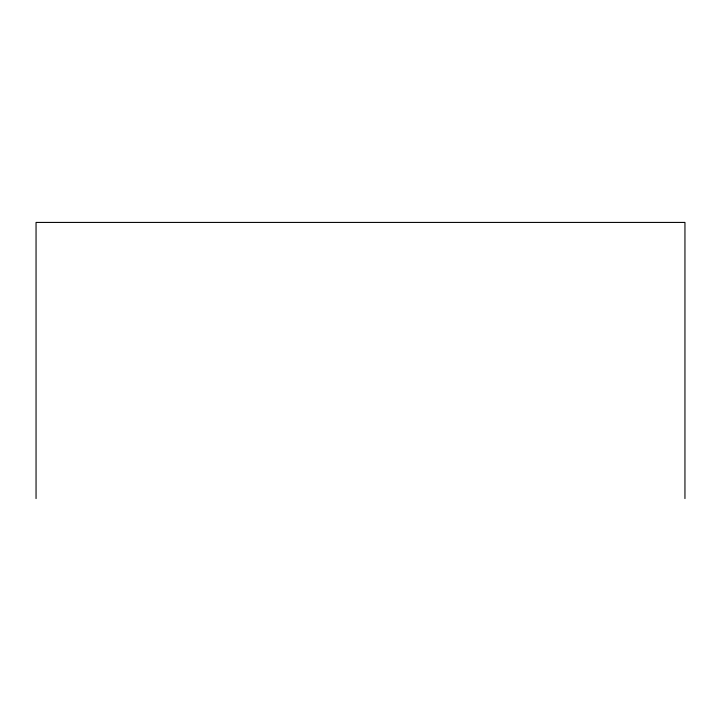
<?xml version="1.0" encoding="UTF-8"?>
<svg xmlns="http://www.w3.org/2000/svg" width="721" height="721" viewBox="0 0 721 721"><rect width="100%" height="100%" fill="white"/><g stroke="black" fill="none" stroke-linecap="round" stroke-linejoin="round"><path stroke-width="1.08" d="M684.95 498.572L684.95 222.429L36.05 222.429L36.05 498.572"/></g></svg>
